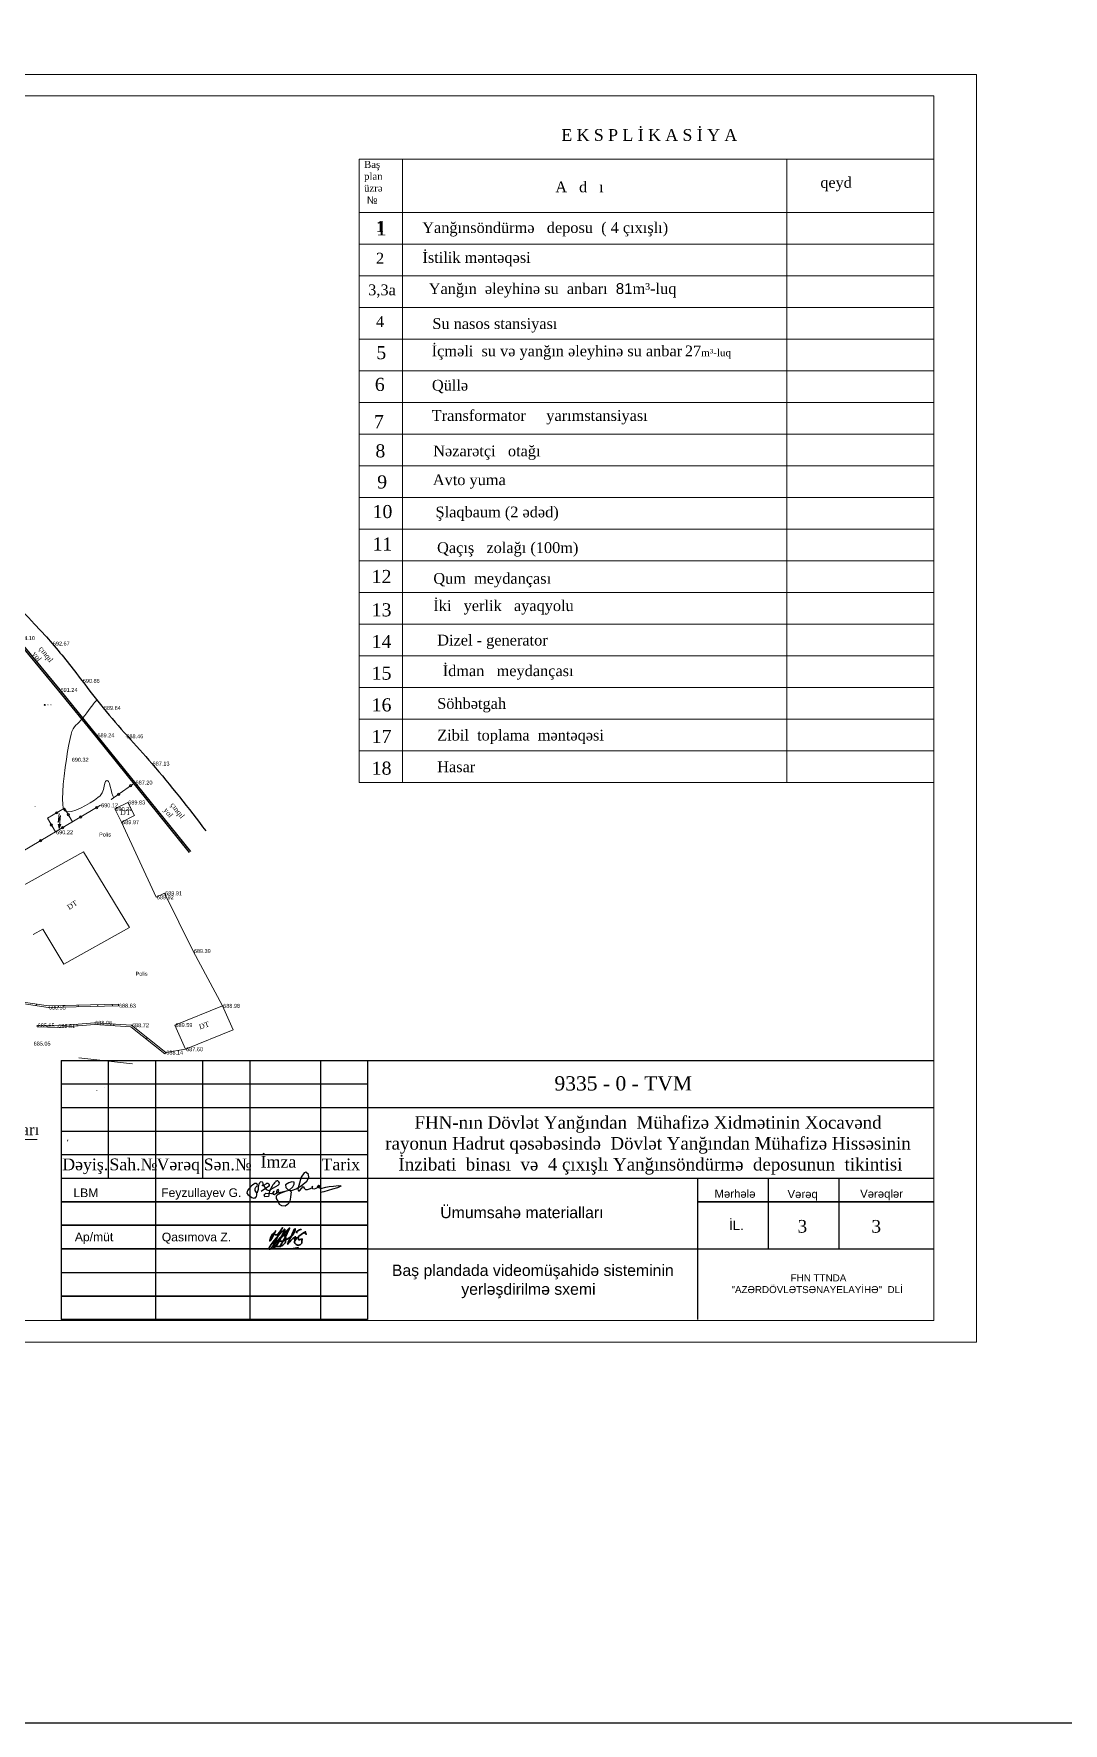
# Model space of a CAD drawing. Header units: feet. Extents: x 3381 to 682707, y 675186 to 4374675.
# Drawn here: x 681396.5 to 681656.5, y 4372830.7 to 4373257.5 of the extents above; entities that cross this region are included whole.
import ezdxf

# ---------------------------------------------------------------- set-up
doc = ezdxf.new("R2010")
doc.units = ezdxf.units.FT
doc.header["$MEASUREMENT"] = 0
doc.header["$PDMODE"] = 34
doc.header["$PDSIZE"] = 0.01
doc.linetypes.add('ACAD_ISO03W100', pattern=[30, 12, -18])
doc.linetypes.add('DUZ', pattern=[0])
doc.layers.get('0').update_dxf_attribs({"linetype": 'CONTINUOUS'})
for name, color, linetype in [('0_Point_Height', 2, 'CONTINUOUS'), ('0_Point_Point', 7, 'CONTINUOUS'), ('col bitkisi', 7, 'CONTINUOUS'), ('Layer8', 7, 'CONTINUOUS'), ('ramka', 7, 'CONTINUOUS'), ('Trees', 92, 'CONTINUOUS'), ('Yazilar', 7, 'CONTINUOUS'), ('схемы', 7, 'CONTINUOUS')]:
    doc.layers.add(name, color=color, linetype=linetype)
for name, color, linetype, lineweight in [('ANA HORIZONTAL', 24, 'CONTINUOUS', 30), ('Annotation - Text_Pen_No__1', 7, 'CONTINUOUS', 13), ('das tikili', 5, 'CONTINUOUS', 0), ('kontur', 5, 'CONTINUOUS', 0), ('Künc ştampının yazısı', 7, 'CONTINUOUS', 13), ('rabit xt', 7, 'CONTINUOUS', 13), ('Su S1', 5, 'CONTINUOUS', 60), ('размер', 90, 'CONTINUOUS', 9), ('размер2_Ном._пера__1', 7, 'CONTINUOUS', 13), ('ФОРМАТ', 7, 'CONTINUOUS', 5)]:
    doc.layers.add(name, color=color, linetype=linetype, lineweight=lineweight)
doc.styles.add('ARİAL', font='arial.ttf')
doc.styles.get("Standard").update_dxf_attribs({"font": 'arial.ttf', "height": 1.5})
doc.styles.add('style5', font='arialazlat.ttf', dxfattribs={"height": 400})
doc.styles.add('Times New  Roman', font='times.ttf')
doc.styles.add('СГЕНЕРИР_СТИЛЬ_1', font='a3ar(la).ttf')
doc.styles.add('СГЕНЕРИР_СТИЛЬ_2', font='arial.ttf')

# ---------------------------------------------------------------- blocks, each defined once
blk = doc.blocks.new('imza')
at = {"layer": 'Trees', "color": 7, "lineweight": 35}
for points in [[(119720, 323671), (66422, 219944), (42890, 182637), (19967, 146297), (15300, 146297), (15300, 151548), (15300, 160199), (18817, 172635), (28167, 199489), (43494, 233005), (60112, 260506), (74006, 275754), (81247, 279703), (86499, 279703), (90251, 274776), (101934, 255493), (109353, 251051), (121336, 249109), (137421, 252022), (148648, 258819), (157824, 266372), (205102, 327179), (234949, 372477), (188278, 301645), (182164, 285472), (71039, 58567), (49297, 29796), (22297, 5315), (11999, 1421), (4890, 2720), (2153, 6441), (2153, 12680), (2153, 20998), (5657, 28003), (37175, 81506), (58069, 109161), (93158, 155604), (168836, 244492), (249359, 331849), (257092, 340239), (267608, 348560), (272179, 348560), (274632, 345775), (272513, 338421), (268929, 325976), (203932, 193993), (142303, 85970), (130681, 66803), (114116, 45299), (98340, 31119), (92665, 28851), (87444, 28851), (85288, 32367), (85288, 37925), (85288, 44958), (87785, 51878), (98000, 70822), (130411, 121776), (153236, 150731), (232390, 243285), (351751, 368187), (356609, 368187), (280335, 206621), (181882, 35886)], [(167136, 278349), (194691, 296062), (213990, 303970), (238885, 310721), (256638, 315535), (272291, 315535), (283870, 315535), (288695, 311333), (297931, 303288), (300852, 289924), (297572, 276036), (281361, 255206), (258010, 238040), (218752, 224087), (197993, 207372), (191226, 198858), (222154, 216298), (234032, 222996), (254203, 236686), (270940, 233782), (279104, 227565), (287462, 209110), (290183, 197066), (291281, 179704), (287836, 144642), (284270, 127093), (277886, 112915), (266529, 99357), (254031, 84436), (238452, 74448), (220952, 63228), (199475, 53640), (184462, 48973), (168676, 47383), (150237, 48242), (133752, 50038), (116228, 54219), (101027, 60416), (87626, 70611), (80826, 85804), (80826, 97798), (84626, 110592), (93027, 117788), (105628, 122386), (113861, 125390), (128629, 127783), (143203, 130145), (188423, 137473), (208420, 139584), (232323, 144536), (242885, 146724), (260979, 152750), (281350, 158414), (316662, 175080), (344127, 193380), (371539, 214476), (399090, 240115), (422514, 265598), (436403, 289010), (444708, 307514), (452855, 329232), (455833, 342579), (455833, 353795), (452179, 358621), (448393, 355754), (443175, 347926), (431148, 330820), (423464, 312790), (405582, 278084), (392800, 247509), (381371, 219323), (369936, 198963), (352731, 165608), (342564, 145896), (333386, 122755), (325788, 103596), (321219, 92074), (324285, 92074), (330880, 103244), (341696, 116427), (359107, 132905), (379155, 154789), (397358, 170872), (414305, 185281), (429715, 200550), (445524, 211968), (458145, 219271), (463857, 219271), (463857, 215022), (459473, 201745), (451237, 188202), (444707, 177465), (442469, 169480), (442469, 163240), (447517, 167090), (517041, 225315), (556686, 256394), (599532, 284291), (618334, 296532), (632144, 301800), (636726, 301800), (633761, 294931), (629347, 284702), (625366, 275480), (627697, 269475), (631605, 266781), (640634, 266781), (650741, 263010), (657067, 260650)], [(477209, 278739), (480314, 298392), (480314, 310116), (498253, 322873), (528957, 335286), (545658, 341551), (552098, 343967), (556652, 343967), (560453, 339788)], [(416076, 13564), (441715, 13213), (458574, 18127), (480976, 24657), (502998, 31077), (509500, 40944)], [(500295, 211291), (469701, 179690), (457620, 165559), (446670, 148138), (439881, 137337), (439881, 129823), (442153, 119815), (447100, 108759), (453312, 100716), (460795, 93379), (470068, 84285), (481124, 79974), (493395, 75189), (506395, 73483), (520532, 74529), (530621, 75973), (540432, 81089), (553371, 90326), (561192, 100700), (567337, 108853), (567337, 120783), (567337, 134994), (570340, 155600), (574321, 172086), (574321, 178197), (570767, 179902), (567354, 179902), (555552, 175781), (528326, 166273), (516876, 164269), (512184, 166685), (510620, 173223), (510620, 181607), (510620, 198280), (510620, 206239), (505354, 208939), (497818, 204818), (489111, 199738)]]:
    blk.add_lwpolyline(points, dxfattribs=at)

msp = doc.modelspace()

# ---------------------------------------------------------------- hatches: boundary and pattern name
at = {"layer": 'col bitkisi', "lineweight": 20, "ltscale": 1.5}
h = msp.add_hatch(color=256, dxfattribs=at)
edge = h.paths.add_edge_path()
edge.add_arc((681399.264, 4373087.97), 0.125, 0, 360)
h = msp.add_hatch(color=256, dxfattribs=at)
edge = h.paths.add_edge_path()
edge.add_arc((681400.046, 4373087.97), 0.125, 0, 360)
h = msp.add_hatch(color=256, dxfattribs=at)
edge = h.paths.add_edge_path()
edge.add_arc((681400.805, 4373087.97), 0.125, 0, 360)
h = msp.add_hatch(color=256, dxfattribs=at)
edge = h.paths.add_edge_path()
edge.add_arc((681396.807, 4373062.334), 0.125, 0, 360)

# ---------------------------------------------------------------- linework, layer by layer
at = {"linetype": 'Continuous', "lineweight": 20}
for p, q in [((681400.255, 4373095.238, -716.5), (681399.95, 4373094.978, -716.5)), ((681407.383, 4373086.503, -716.5), (681407.078, 4373086.244, -716.5)), ((681414.534, 4373077.686, -716.5), (681414.23, 4373077.427, -716.5)), ((681420.303, 4373070.543, -716.5), (681419.998, 4373070.284, -716.5)), ((681416.069, 4373064.064, -26.178), (681421.748, 4373068.118, -466.241)), ((681413.353, 4373062.602, -26.379), (681389.203, 4373048.31, -26.392)), ((681404.274, 4373061.877, -26.383), (681399.971, 4373059.33, -26.385)), ((681406.252, 4373058.399, -48.278), (681404.274, 4373061.877, -652.305)), ((681416.966, 4373061.668, -26.291), (681420.209, 4373063.322, -26.67)), ((681416.966, 4373061.668, -26.291), (681418.663, 4373058.343, -26.529)), ((681418.663, 4373058.343, -26.529), (681421.906, 4373059.997, -26.908)), ((681420.209, 4373063.322, -26.67), (681421.906, 4373059.997, -26.908)), ((681401.949, 4373055.853, -35.283), (681399.971, 4373059.33, -639.309)), ((681418.663, 4373058.343, -26.529), (681427.422, 4373039.374, -26.577)), ((681427.422, 4373039.374, -26.577), (681429.526, 4373040.381, -26.591)), ((681429.526, 4373040.381, -26.591), (681436.771, 4373025.786, -27.108)), ((681436.771, 4373025.786, -27.108), (681444.187, 4373011.943, -27.516)), ((681378.88, 4373014.692, -33.465), (681400.149, 4373011.511, -29.954)), ((681378.939, 4373015.087, -33.465), (681400.174, 4373011.912, -29.96)), ((681397.149, 4373012.364, -716.5), (681397.102, 4373011.967, -716.5)), ((681400.149, 4373011.511, -29.954), (681417.863, 4373011.975, -27.867)), ((681400.174, 4373011.912, -29.95), (681417.853, 4373012.375, -27.867)), ((681402.691, 4373011.977, -716.5), (681402.717, 4373011.578, -716.5)), ((681407.669, 4373012.108, -716.5), (681407.699, 4373011.709, -716.5)), ((681412.595, 4373012.237, -716.5), (681412.63, 4373011.838, -716.5)), ((681416.323, 4373012.335, -716.5), (681416.351, 4373011.935, -716.5)), ((681417.853, 4373012.375, -27.867), (681417.863, 4373011.975, -27.867)), ((681432.148, 4373007.079, -26.906), (681444.187, 4373011.943, -27.516)), ((681446.858, 4373005.849, -29.506), (681444.187, 4373011.943, -27.516)), ((681397.326, 4373006.999, -30.851), (681397.315, 4373006.599, -30.851)), ((681397.315, 4373006.599, -30.851), (681402.551, 4373006.448, -29.689)), ((681397.326, 4373006.999, -30.851), (681402.517, 4373006.847, -29.689)), ((681400.068, 4373006.919, -716.5), (681400.065, 4373006.52, -716.5)), ((681402.517, 4373006.847, -29.689), (681411.852, 4373007.648, -28.437)), ((681402.551, 4373006.448, -29.689), (681411.857, 4373007.247, -28.441)), ((681407.395, 4373007.265, -716.5), (681407.437, 4373006.867, -716.5)), ((681411.852, 4373007.648, -28.437), (681421.156, 4373007.056, -27.785)), ((681411.857, 4373007.247, -28.435), (681421.005, 4373006.665, -27.794)), ((681416.722, 4373007.338, -716.5), (681416.716, 4373006.937, -716.5)), ((681421.005, 4373006.665, -27.792), (681429.561, 4372999.838, -28.364)), ((681421.156, 4373007.056, -27.785), (681429.81, 4373000.151, -28.364)), ((681434.819, 4373000.985, -28.896), (681432.148, 4373007.079, -26.906)), ((681434.819, 4373000.985, -28.896), (681446.858, 4373005.849, -29.506)), ((681425.141, 4373003.876, -716.5), (681424.911, 4373003.548, -716.5)), ((681429.81, 4373000.151, -28.364), (681434.819, 4373000.985, -28.896)), ((681429.81, 4373000.151, -28.364), (681429.561, 4372999.838, -28.364))]:
    msp.add_line(p, q, dxfattribs=at)
at = {"linetype": 'Continuous'}
for p, q in [((681428.285, 4373060.66, -716.5), (681427.981, 4373060.4, -716.5)), ((681434.059, 4373053.511, -716.5), (681433.754, 4373053.252, -716.5))]:
    msp.add_line(p, q, dxfattribs=at)
at = {"color": 7, "lineweight": 25}
for p, q in [((681403.389, 4372998.16), (681623.691, 4372998.16)), ((681403.389, 4372998.16), (681403.389, 4372932.665)), ((681415.297, 4372998.16), (681415.297, 4372968.39)), ((681427.205, 4372998.16), (681427.205, 4372932.665)), ((681439.113, 4372998.16), (681439.113, 4372968.39)), ((681451.021, 4372998.16), (681451.021, 4372932.665)), ((681468.884, 4372998.16), (681468.884, 4372932.665)), ((681480.792, 4372998.16), (681480.792, 4372932.665)), ((681403.389, 4372992.206), (681480.792, 4372992.206)), ((681403.389, 4372986.252), (681623.691, 4372986.252)), ((681403.389, 4372980.298), (681480.792, 4372980.298)), ((681403.389, 4372974.344), (681480.792, 4372974.344)), ((681403.389, 4372968.39), (681623.691, 4372968.39)), ((681564.149, 4372968.39), (681564.149, 4372932.665)), ((681582.012, 4372968.39), (681582.012, 4372950.527)), ((681599.874, 4372968.39), (681599.874, 4372950.527)), ((681403.389, 4372962.435), (681480.792, 4372962.435)), ((681564.15, 4372962.435), (681623.691, 4372962.435)), ((681403.389, 4372956.481), (681480.792, 4372956.481)), ((681403.389, 4372950.527), (681623.691, 4372950.527)), ((681403.389, 4372944.573), (681480.792, 4372944.573)), ((681403.389, 4372938.619), (681480.792, 4372938.619))]:
    msp.add_line(p, q, dxfattribs=at)
at = {"color": 1, "lineweight": 9}
msp.add_line((681407.902, 4372998.778), (681421.406, 4372997.276), dxfattribs=at)
at = {"color": 1, "lineweight": 20}
msp.add_line((681344.39, 4372978.135), (681397.335, 4372978.135), dxfattribs=at)
at = {"linetype": 'Continuous', "lineweight": 9}
msp.add_line((681405.12, 4372978.122), (681404.972, 4372977.749), dxfattribs=at)
at = {"lineweight": 25}
for p, q in [((681480.792, 4372962.435), (681403.389, 4372962.435)), ((681480.792, 4372962.435), (681403.389, 4372962.435)), ((681623.691, 4372962.435), (681564.15, 4372962.435)), ((681623.691, 4372962.435), (681564.15, 4372962.435)), ((681480.792, 4372956.481), (681403.389, 4372956.481)), ((681480.792, 4372956.481), (681403.389, 4372956.481)), ((681480.792, 4372950.527), (681403.389, 4372950.527)), ((681480.792, 4372950.527), (681403.389, 4372950.527)), ((681480.792, 4372938.619), (681403.389, 4372938.619)), ((681480.792, 4372938.619), (681403.389, 4372938.619)), ((681480.792, 4372932.665), (681403.389, 4372932.665)), ((681480.792, 4372932.665), (681403.389, 4372932.665))]:
    msp.add_line(p, q, dxfattribs=at)
at = {"color": 1, "lineweight": 30}
msp.add_lwpolyline([(680613.285, 4373300.966), (682149.668, 4373300.966), (682149.668, 4372830.697), (680613.285, 4372830.697)], close=True, dxfattribs=at)
at = {"linetype": 'Continuous', "elevation": -29.304}
for points in [[(681435.817, 4373050.698), (681412.114, 4373080.046), (681402.804, 4373091.503), (681392.052, 4373104.596), (681388.428, 4373108.854)], [(681436.138, 4373050.937), (681412.425, 4373080.298), (681403.114, 4373091.756), (681392.36, 4373104.852), (681388.77, 4373109.146)]]:
    msp.add_lwpolyline(points, dxfattribs=at)
at = {"color": 1, "linetype": 'Continuous', "lineweight": 20, "elevation": -716.5}
msp.add_lwpolyline([(681402.852, 4373060.531), (681402.678, 4373058.243), (681403.201, 4373059.984), (681402.901, 4373056.701), (681402.678, 4373057.746), (681403.338, 4373057.708), (681402.901, 4373056.701)], dxfattribs=at)
at = {"linetype": 'Continuous', "lineweight": 20}
for centre in [(681417.917, 4373065.383, -169.391), (681420.968, 4373067.562, -405.853), (681402.283, 4373060.698, -26.384), (681405.208, 4373060.235, -367.095), (681412.343, 4373062.004, -26.38), (681400.94, 4373057.626, -343.318), (681403.75, 4373056.919, -26.384), (681408.322, 4373059.624, -26.382), (681398.22, 4373053.646, -26.387)]:
    msp.add_circle(centre, 0.291, dxfattribs=at)
at = {"linetype": 'Continuous'}
msp.add_open_spline([(681303.597, 4373250.826, -716.5), (681305.418, 4373247.355, -716.5), (681311.724, 4373235.337, -716.5), (681321.621, 4373217.356, -716.5), (681335.616, 4373198.092, -716.5), (681346.387, 4373177.894, -716.5), (681357.351, 4373160.008, -716.5), (681366.478, 4373142.605, -716.5), (681379.893, 4373124.084, -716.5), (681396.493, 4373109.795, -716.5), (681408.028, 4373094.958, -716.5), (681415.958, 4373084.475, -716.5), (681427.276, 4373072.557, -716.5), (681435.525, 4373061.865, -716.5), (681439.969, 4373056.105, -716.5)], degree=3, knots=[0, 0, 0, 0, 11.7595104, 40.7232097, 61.4623304, 83.0549787, 109.2907167, 124.3927439, 141.9627176, 177.5330077, 189.5588214, 198.2764878, 216.9554477, 238.7688662, 238.7688662, 238.7688662, 238.7688662], dxfattribs=at)
at = {"layer": '0_Point_Point', "lineweight": 20}
for p in [(681401.139, 4373103.465, -23.831), (681403.114, 4373091.756, -25.256), (681408.721, 4373094.048, -25.638), (681414.057, 4373087.213, -26.864), (681412.425, 4373080.298, -27.264), (681419.729, 4373080.054, -28.037), (681422.064, 4373068.363, -29.304), (681413.353, 4373062.602, -26.379), (681416.069, 4373064.064, -26.178), (681416.966, 4373061.668, -26.291), (681420.209, 4373063.322, -26.67), (681401.978, 4373055.801, -26.282), (681418.663, 4373058.343, -26.529), (681427.422, 4373039.374, -26.577), (681429.526, 4373040.381, -26.591), (681436.771, 4373025.786, -27.108), (681400.149, 4373011.511, -29.954), (681417.863, 4373011.975, -27.867), (681444.187, 4373011.943, -27.516), (681397.326, 4373006.999, -30.851), (681402.517, 4373006.847, -29.689), (681411.852, 4373007.648, -28.437), (681421.156, 4373007.056, -27.785), (681432.148, 4373007.079, -26.906), (681434.819, 4373000.985, -28.896), (681429.81, 4373000.151, -28.364)]:
    msp.add_point(p, dxfattribs=at)
at = {"layer": '0_Point_Point'}
msp.add_point((681426.351, 4373073.156, -29.372), dxfattribs=at)
at = {"layer": '0_Point_Point', "lineweight": 9}
for p in [(681412.432, 4372990.496, 735.825), (681414.239, 4372991.273, 736.097)]:
    msp.add_point(p, dxfattribs=at)
at = {"layer": 'ANA HORIZONTAL', "color": 16, "lineweight": 20, "elevation": -26.5}
msp.add_lwpolyline([(681416.688, 4373064.506), (681416.687, 4373064.507), (681416.432, 4373064.961), (681416.212, 4373065.666), (681416.008, 4373066.505), (681415.801, 4373067.361), (681415.575, 4373068.119), (681415.367, 4373068.577), (681415.189, 4373068.795), (681415.058, 4373068.866), (681414.989, 4373068.877), (681414.91, 4373068.871), (681414.772, 4373068.808), (681414.608, 4373068.603), (681414.443, 4373068.16), (681414.268, 4373067.417), (681414.058, 4373066.57), (681413.736, 4373065.733), (681413.226, 4373065.021), (681412.646, 4373064.528), (681411.791, 4373063.906), (681410.736, 4373063.217), (681409.554, 4373062.526), (681408.317, 4373061.896), (681407.1, 4373061.389), (681405.976, 4373061.068), (681405.192, 4373060.988), (681404.696, 4373061.053), (681404.419, 4373061.163), (681404.297, 4373061.239), (681404.221, 4373061.308), (681404.087, 4373061.511), (681403.93, 4373061.965), (681403.798, 4373062.824), (681403.744, 4373064.242), (681403.797, 4373065.965), (681403.939, 4373067.908), (681404.15, 4373069.986), (681404.415, 4373072.115), (681404.713, 4373074.211), (681405.027, 4373076.188), (681405.339, 4373077.962), (681405.632, 4373079.449), (681405.886, 4373080.564), (681406.084, 4373081.223), (681406.398, 4373081.88), (681406.736, 4373082.395), (681407.101, 4373082.819), (681407.495, 4373083.204), (681407.921, 4373083.604), (681408.383, 4373084.071), (681408.883, 4373084.657), (681409.394, 4373085.319), (681409.882, 4373085.964), (681410.335, 4373086.573), (681410.742, 4373087.125), (681411.092, 4373087.6), (681411.376, 4373087.979), (681411.58, 4373088.241), (681411.851, 4373088.56), (681412.094, 4373088.831), (681412.303, 4373089.057), (681412.473, 4373089.242)], dxfattribs=at)
at = {"layer": 'col bitkisi', "lineweight": 20, "ltscale": 1.5}
msp.add_circle((681399.264, 4373087.97, -716.5), 0.125, dxfattribs=at)
at = {"layer": 'das tikili', "color": 0, "lineweight": 20}
for p, q in [((681409.041, 4373050.855, -26.906), (681420.659, 4373031.722, -26.906)), ((681398.732, 4373031.301, -26.906), (681396.343, 4373029.966, -26.906)), ((681398.732, 4373031.301, -26.906), (681404.098, 4373022.464, -26.906)), ((681420.659, 4373031.722, -26.906), (681404.098, 4373022.464, -26.906))]:
    msp.add_line(p, q, dxfattribs=at)
at = {"layer": 'das tikili', "color": 0, "lineweight": 20, "elevation": -26.906}
msp.add_lwpolyline([(681392.48, 4373041.597), (681409.041, 4373050.855)], dxfattribs=at)
at = {"layer": 'rabit xt', "color": 7, "lineweight": 20, "ltscale": 0.3}
for points in [[(681181.772, 4373247.266), (681634.664, 4373247.266), (681634.664, 4372927.006)], [(681181.772, 4373247.266), (681181.772, 4372927.006), (681634.664, 4372927.006)]]:
    msp.add_lwpolyline(points, dxfattribs=at)
msp.add_lwpolyline([(681197.947, 4373241.874), (681623.881, 4373241.874), (681623.881, 4372932.398), (681197.947, 4372932.398)], close=True, dxfattribs=at)
at = {"layer": 'Su S1', "color": 0, "linetype": 'DUZ', "lineweight": 18, "ltscale": 0.6}
for p, q in [((681585.205, 4373225.823), (681478.71, 4373225.823)), ((681478.71, 4373225.823), (681478.71, 4373068.343)), ((681623.806, 4373225.823), (681478.816, 4373225.823)), ((681489.599, 4373225.823), (681489.599, 4373204.343)), ((681586.682, 4373225.945, -0.756), (681586.682, 4373068.343, -0.756)), ((681489.599, 4373215.797), (681489.599, 4373068.343)), ((681623.806, 4373212.345), (681478.816, 4373212.345)), ((681585.205, 4373212.345), (681478.816, 4373212.345)), ((681585.205, 4373204.343), (681478.71, 4373204.343)), ((681623.806, 4373204.343), (681478.816, 4373204.343)), ((681585.205, 4373196.343), (681478.71, 4373196.343)), ((681623.806, 4373196.343), (681478.816, 4373196.343)), ((681585.205, 4373188.343), (681478.71, 4373188.343)), ((681623.806, 4373188.343), (681478.816, 4373188.343)), ((681585.205, 4373180.343), (681478.71, 4373180.343)), ((681623.806, 4373180.343), (681478.816, 4373180.343)), ((681585.205, 4373172.343), (681478.71, 4373172.343)), ((681623.806, 4373172.343), (681478.816, 4373172.343)), ((681623.806, 4373164.343), (681478.816, 4373164.343)), ((681623.806, 4373156.343), (681478.816, 4373156.343)), ((681623.806, 4373148.343), (681478.816, 4373148.343)), ((681623.806, 4373140.343), (681478.816, 4373140.343)), ((681623.806, 4373132.343), (681478.816, 4373132.343)), ((681623.806, 4373124.343), (681478.816, 4373124.343)), ((681623.806, 4373116.343), (681478.71, 4373116.343)), ((681623.806, 4373108.343), (681478.71, 4373108.343)), ((681623.806, 4373100.343), (681478.71, 4373100.343)), ((681623.806, 4373092.343), (681478.71, 4373092.343)), ((681623.806, 4373084.343), (681478.71, 4373084.343)), ((681623.806, 4373076.343), (681478.71, 4373076.343)), ((681623.806, 4373068.343), (681478.71, 4373068.343))]:
    msp.add_line(p, q, dxfattribs=at)
at = {"layer": 'размер', "color": 7, "lineweight": 9}
msp.add_line((681443.994, 4372932.398), (681623.881, 4372932.398), dxfattribs=at)
at = {"layer": 'схемы', "color": 5, "lineweight": 30}
for points in [[(681452.406, 4372965.785, -0.3006337), (681452.893, 4372966.369, 0.2802498), (681452.942, 4372966.896, 0.2687794), (681452.332, 4372967.09, 0.1221921), (681450.348, 4372965.02), (681450.333, 4372964.616, 0.0999903), (681451.539, 4372963.504, 0.2003981), (681452.518, 4372963.457, 0.3129138), (681452.723, 4372964.807, -0.2937938), (681452.406, 4372965.785)], [(681452.777, 4372964.68, 0.2027102), (681453.215, 4372965.65, -0.0832168), (681453.569, 4372967.331, -0.5409747), (681454.294, 4372967.361), (681454.455, 4372966.754)], [(681454.556, 4372966.587), (681455.162, 4372966.991, -1.0345012), (681455.801, 4372966.327), (681453.911, 4372965.025)], [(681454.556, 4372966.587), (681454.41, 4372966.452, -0.4342938), (681454.261, 4372966.472, -0.1602621), (681454.289, 4372966.618), (681454.346, 4372966.684), (681454.433, 4372966.687), (681454.507, 4372966.667)], [(681454.455, 4372966.754), (681455.185, 4372965.544), (681455.896, 4372965.28), (681458.239, 4372966.613, 1.2496404), (681457.521, 4372967.483, 0.0792582), (681456.035, 4372965.176), (681455.899, 4372964.126), (681455.735, 4372963.746), (681454.843, 4372963.709), (681454.684, 4372964.178), (681455.09, 4372964.583), (681456.504, 4372964.524), (681456.832, 4372964.565), (681457.195, 4372964.997), (681457.095, 4372965.081), (681456.843, 4372964.781), (681456.96, 4372964.339), (681457.221, 4372964.305), (681458.184, 4372964.824), (681458.354, 4372965.257), (681458.219, 4372965.507), (681457.887, 4372965.329), (681457.769, 4372964.949), (681457.916, 4372964.679), (681458.442, 4372964.737), (681460.989, 4372965.381), (681461.896, 4372966.173), (681462.269, 4372966.91), (681462.27, 4372967.381), (681461.653, 4372967.46), (681460.881, 4372967.211), (681460.091, 4372966.713), (681460.156, 4372966.008), (681460.652, 4372965.571), (681461.291, 4372965.317), (681461.839, 4372965.4), (681462.789, 4372965.682), (681464, 4372966.428), (681465.497, 4372967.675), (681465.969, 4372968.574), (681465.856, 4372969.337), (681465.186, 4372969.952), (681464.741, 4372969.779), (681464.061, 4372968.677), (681463.448, 4372966.538), (681463.186, 4372965.623), (681463.337, 4372965.237), (681463.63, 4372965.199), (681464.108, 4372965.771), (681464.525, 4372966.271), (681464.773, 4372965.867), (681465.11, 4372965.574), (681465.611, 4372965.509), (681466.363, 4372965.78), (681466.92, 4372966.081), (681466.881, 4372966.338), (681466.707, 4372966.156), (681466.922, 4372965.816), (681467.356, 4372965.687), (681467.778, 4372965.874), (681468.682, 4372966.262), (681468.711, 4372966.481), (681468.498, 4372966.508), (681468.108, 4372966.198), (681468.999, 4372965.824), (681470.254, 4372966.097), (681471.1, 4372966.252), (681472.167, 4372966.374), (681473.485, 4372966.524), (681474.138, 4372966.44), (681473.743, 4372966.236), (681473.165, 4372965.938), (681471.95, 4372965.587), (681469.72, 4372964.914), (681468.885, 4372964.8)]]:
    msp.add_lwpolyline(points, format="xyb", dxfattribs=at)
msp.add_lwpolyline([(681461.033, 4372965.42), (681461.476, 4372964.934), (681461.404, 4372964.376), (681461.302, 4372963.587), (681461.172, 4372962.585), (681460.927, 4372962.049), (681460.569, 4372961.704), (681459.949, 4372961.295), (681459.159, 4372961.397), (681458.56, 4372961.759), (681458.174, 4372962.552), (681457.813, 4372963.292), (681457.78, 4372963.972), (681458.116, 4372964.3), (681458.96, 4372964.699), (681460.323, 4372965.213)], dxfattribs=at)

# ---------------------------------------------------------------- block references
at = {"color": 5, "lineweight": 30, "xscale": 1.4628523537e-05, "yscale": 1.4628523537e-05, "zscale": 1.4628523537e-05}
msp.add_blockref('imza', (681455.879, 4372950.408), dxfattribs=at)

# ---------------------------------------------------------------- texts
at = {"color": 1, "linetype": 'Continuous', "lineweight": 20, "insert": (681344.172, 4372981.899, 138.916), "char_height": 2.84615, "width": 88.87271, "attachment_point": 1, "rotation": 0.22602}
msp.add_mtext('{\\fTimes New Roman|b0|i0|c238|p18;\\C256; Yeni tikiləcək İstinad divarları}', dxfattribs=at)
at = {"color": 7, "lineweight": 25, "char_height": 2.97705, "attachment_point": 1, "style": 'Times New  Roman'}
for s, insert in [('{\\fTimes New Roman|b0|i0|c238|p18;İmza}', (681453.795, 4372974.031)), ('{\\fTimes New Roman|b0|i0|c238|p18;Dəyiş.}', (681403.675, 4372973.363)), ('{\\fTimes New Roman|b0|i0|c238|p18;Sah.}№', (681415.584, 4372973.363)), ('{\\fTimes New Roman|b0|i0|c238|p18;Vərəq}', (681427.492, 4372973.363)), ('{\\fTimes New Roman|b0|i0|c238|p18;Sən.}№', (681439.4, 4372973.363)), ('{\\fTimes New Roman|b0|i0|c238|p18;Tarix}', (681469.171, 4372973.363))]:
    msp.add_mtext_dynamic_manual_height_columns(s, width=966.03969, gutter_width=3519.639, heights=[0], dxfattribs=dict(at, insert=insert))
at = {"lineweight": 25, "char_height": 2.19318, "attachment_point": 5, "style": 'ARİAL'}
for s, insert in [('{\\fArial|b0|i0|c238|p34;LBM}', (681409.643, 4372964.695)), ('Ap/{\\fArial|b0|i0|c238|p34;müt}', (681411.708, 4372953.234))]:
    msp.add_mtext(s, dxfattribs=dict(at, insert=insert))
at = {"color": 7, "lineweight": 9, "insert": (681572.111, 4372957.693, 0.28), "char_height": 2.39841, "attachment_point": 1, "style": 'ARİAL'}
msp.add_mtext('{\\fArial|b0|i0|c238|p34;İ}L{\\fArial|b0|i0|c238|p34;.} ', dxfattribs=at)
at = {"lineweight": -2, "insert": (681553.694, 4372944.094), "char_height": 1.77552, "width": 81.33725, "attachment_point": 1, "style": 'Times New  Roman'}
msp.add_mtext('\\pxqc;{\\fArial|b0|i0|c0|p34; FHN TTNDA \\P"AZƏRDÖVLƏTSƏNAYELAYİHƏ"  DLİ }', dxfattribs=at)
at = {"layer": '0_Point_Height', "color": 0, "lineweight": 20}
for s, p in [('694.10', (681392.496, 4373104.338, -22.399)), ('692.67', (681401.275, 4373102.951, -23.831)), ('690.86', (681408.857, 4373093.534, -25.638)), ('691.24', (681403.25, 4373091.242, -25.256)), ('689.64', (681414.193, 4373086.699, -26.864)), ('689.24', (681412.561, 4373079.784, -27.264)), ('690.32', (681406.057, 4373073.601, -26.178)), ('690.12', (681413.489, 4373062.088, -26.379)), ('690.21', (681417.102, 4373061.154, -26.291)), ('690.22', (681402.114, 4373055.287, -26.282)), ('689.97', (681418.799, 4373057.829, -26.529)), ('689.92', (681427.558, 4373038.86, -26.577)), ('689.91', (681429.662, 4373039.867, -26.591)), ('689.39', (681436.907, 4373025.272, -27.108)), ('686.55', (681400.285, 4373010.997, -29.954)), ('688.63', (681417.999, 4373011.461, -27.867)), ('688.98', (681444.323, 4373011.429, -27.516)), ('685.65', (681397.462, 4373006.485, -30.851)), ('686.81', (681402.653, 4373006.333, -29.689)), ('688.06', (681411.988, 4373007.134, -28.437)), ('688.72', (681421.292, 4373006.542, -27.785)), ('689.59', (681432.284, 4373006.565, -26.906)), ('685.05', (681396.453, 4373001.887, -31.448)), ('688.14', (681429.946, 4372999.637, -28.364)), ('687.60', (681434.955, 4373000.471, -28.896))]:
    msp.add_text(s, height=1, dxfattribs=at).set_placement(p)
at = {"layer": '0_Point_Height', "color": 0}
for s, p in [('688.46', (681419.865, 4373079.54, -28.037)), ('687.13', (681426.487, 4373072.642, -29.372)), ('687.20', (681422.2, 4373067.849, -29.304)), ('689.83', (681420.345, 4373062.808, -26.67))]:
    msp.add_text(s, height=1, dxfattribs=at).set_placement(p)
at = {"layer": 'Annotation - Text_Pen_No__1', "linetype": 'Continuous', "attachment_point": 2, "style": 'ARİAL'}
for s, insert, char_height in [('\\A1;Mərhələ', (681573.62, 4372965.499), 2.05067), ('\\A1;Vərəq', (681590.709, 4372965.413), 2.0507), ('\\A1;Vərəqlər', (681610.646, 4372965.499), 2.05067)]:
    msp.add_mtext(s, dxfattribs=dict(at, insert=insert, char_height=char_height))
at = {"layer": 'kontur', "color": 0, "linetype": 'ACAD_ISO03W100', "lineweight": 20, "ltscale": 0.35, "char_height": 1, "attachment_point": 1}
for insert in [(681412.971, 4373055.715, -716.5), (681422.194, 4373020.525, -716.5)]:
    msp.add_mtext_dynamic_manual_height_columns('Polis', width=10.61016, gutter_width=12.5, heights=[0], dxfattribs=dict(at, insert=insert))
at = {"layer": 'Künc ştampının yazısı', "color": 1, "lineweight": -2, "insert": (681521.433, 4372942.304), "char_height": 2.856613, "width": 73.58159, "attachment_point": 5, "style": 'ARİAL'}
msp.add_mtext('{\\fArial|b0|i0|c238|p34;\\C7;  \\fArial|b0|i0|c204|p34;Ba\\fArial|b0|i0|c238|p34;ş planda\\fArial|b0|i0|c204|p34;da \\fArial|b0|i0|c238|p34;vid\\fArial|b0|i0|c204|p34;e\\fArial|b0|i0|c238|p34;omüşahidə sisteminin\\fArial|b0|i0|c204|p34; \\fArial|b0|i0|c238|p34;yerləşdirilmə\\fArial|b0|i0|c204|p34; \\fArial|b0|i0|c238|p34;s\\fArial|b0|i0|c204|p34;xemi}', dxfattribs=at)
at = {"layer": 'Layer8', "color": 0, "lineweight": 18, "attachment_point": 1, "style": 'style5'}
for s, insert, char_height, width in [('{\\fTimes New Roman|b0|i0|c238|p18;1}', (681482.921, 4373210.183), 2.72773, 148.91336), ('{\\fTimes New Roman|b0|i0|c238|p18;1}', (681482.921, 4373210.183), 3.59424, 148.91336), ('{\\fTimes New Roman|b0|i0|c238|p18;2}', (681482.921, 4373202.183), 2.72773, 148.91336), ('{\\fTimes New Roman|b0|i0|c238|p18;3,3a}', (681480.954, 4373194.183), 2.72773, 148.91336), ('{\\fTimes New Roman|b0|i0|c238|p18;4}', (681482.921, 4373186.183), 2.72773, 148.91336), ('{\\fTimes New Roman|b0|i0|c238|p18;5}', (681483.002, 4373178.618), 3.30634, 136.98552), ('{\\fTimes New Roman|b0|i0|c238|p18;\\H1.1111x;6\\H0.9x; }', (681482.64, 4373170.596), 2.97571, 123.28696), ('{\\fTimes New Roman|b0|i0|c238|p18;7 }', (681482.414, 4373161.18), 3.30634, 136.98552), ('{\\fTimes New Roman|b0|i0|c238|p18;8  }', (681482.781, 4373153.797), 3.30634, 136.98552), ('{\\fTimes New Roman|b0|i0|c238|p18;9  }', (681483.23, 4373145.95), 3.30634, 136.98552), ('{\\fTimes New Roman|b0|i0|c238|p18;10  }', (681482.071, 4373138.459), 3.30634, 136.98552), ('{\\fTimes New Roman|b0|i0|c0|p18;1\\fTimes New Roman|b0|i0|c238|p18;1 }', (681482.047, 4373130.269), 3.30634, 136.98552), ('{\\fTimes New Roman|b0|i0|c0|p18;1\\fTimes New Roman|b0|i0|c238|p18;2 }', (681481.843, 4373122.06), 3.30634, 136.98552), ('{\\fTimes New Roman|b0|i0|c0|p18;1\\fTimes New Roman|b0|i0|c238|p18;3 }', (681481.843, 4373113.636), 3.30634, 136.98552), ('{\\fTimes New Roman|b0|i0|c0|p18;1\\fTimes New Roman|b0|i0|c238|p18;4 }', (681481.843, 4373105.636), 3.30634, 136.98552), ('{\\fTimes New Roman|b0|i0|c0|p18;1\\fTimes New Roman|b0|i0|c238|p18;5 }', (681481.843, 4373097.636), 3.30634, 136.98552), ('{\\fTimes New Roman|b0|i0|c0|p18;1\\fTimes New Roman|b0|i0|c238|p18;6 }', (681481.843, 4373089.636), 3.30634, 136.98552), ('{\\fTimes New Roman|b0|i0|c0|p18;1\\fTimes New Roman|b0|i0|c238|p18;7 }', (681481.843, 4373081.636), 3.30634, 136.98552), ('{\\fTimes New Roman|b0|i0|c0|p18;1\\fTimes New Roman|b0|i0|c238|p18;8 }', (681481.843, 4373073.636), 3.30634, 136.98552)]:
    msp.add_mtext(s, dxfattribs=dict(at, insert=insert, char_height=char_height, width=width))
at = {"layer": 'rabit xt', "color": 7, "lineweight": 20, "ltscale": 0.3, "char_height": 3.2105, "width": 5.20768, "attachment_point": 1}
for s, insert in [('{\\fTimes New Roman|b0|i0|c238|p18;3}', (681589.419, 4372957.837)), ('{\\fTimes New Roman|b0|i0|c0|p18;3}', (681608.087, 4372957.837))]:
    msp.add_mtext(s, dxfattribs=dict(at, insert=insert))
at = {"layer": 'ramka', "color": 0, "lineweight": 13, "ltscale": 0.4, "insert": (681529.754, 4373233.433, 697.744), "char_height": 2.965248, "width": 150.37035, "attachment_point": 1, "style": 'СГЕНЕРИР_СТИЛЬ_1'}
msp.add_mtext('{\\fTimes New Roman|b0|i0|c204|p18;E K S P L \\fTimes New Roman|b0|i0|c238|p18;İ\\fTimes New Roman|b0|i0|c204|p18; K A S \\fTimes New Roman|b0|i0|c238|p18;İ\\fTimes New Roman|b0|i0|c204|p18; Y A}', dxfattribs=at)
at = {"layer": 'ramka', "color": 0, "lineweight": 13, "ltscale": 0.4, "attachment_point": 1}
for s, insert, char_height, width in [('{\\fTimes New Roman|b0|i0|c238|p18;Baş\\Pplan\\Püzrə\\P} №', (681479.917, 4373225.413), 1.79712, 40.46868), ('{\\fTimes New Roman|b0|i0|c238|p18;Baş\\Pplan\\Püzrə\\P} №', (681479.917, 4373225.413), 1.79712, 40.46868), ('{\\fTimes New Roman|b0|i0|c0|p18;A   d   \\fTimes New Roman|b0|i0|c238|p18;ı}', (681528.234, 4373220.174), 2.69568, 40.46868), ('{\\fTimes New Roman|b0|i0|c238|p18;qeyd}', (681595.192, 4373221.299, -0.756), 2.69568, 40.46868), ('{\\fTimes New Roman|b0|i0|c238|p18;Yanğınsöndürmə   deposu  ( 4\\fTimes New Roman|b0|i0|c162|p18; \\fTimes New Roman|b0|i0|c238|p18;çıxışlı)}', (681494.602, 4373209.914, 24.952), 2.727734, 69.91134), ('{\\fTimes New Roman|b0|i0|c238|p18; İstilik məntəqəsi }', (681493.635, 4373202.369, -716.5), 2.72773, 106.02881), ('{\\fTimes New Roman|b0|i0|c238|p18;Yanğın  əleyhinə su  anbarı  \\fArial|b0|i0|c238|p34;81\\fTimes New Roman|b0|i0|c238|p18;m³-luq}', (681496.247, 4373194.501), 2.727734, 100.67233), ('{\\fTimes New Roman|b0|i0|c238|p18;Su nasos stansiyası}', (681497.168, 4373185.658), 2.72773, 100.67233), ('{\\fArial|b0|i0|c238|p34;   \\fTimes New Roman|b0|i0|c238|p18; İçməli  su və yanğın əleyhinə su anbar\\H0.68182x; \\H1.46666x;27\\H0.68182x;m³-luq}', (681492.786, 4373178.752), 2.727734, 100.67233), ('{\\fTimes New Roman|b0|i0|c238|p18;Qüllə}', (681497.051, 4373170.091, -716.5), 2.72773, 90.6051), ('{\\fTimes New Roman|b0|i0|c238|p18;Transformator     yarımstansiyası}', (681496.997, 4373162.442), 2.72773, 100.67233), ('{\\fTimes New Roman|b0|i0|c238|p18;Nəzarətçi   otağı}', (681497.376, 4373153.495), 2.72773, 100.67233), ('{\\fTimes New Roman|b0|i0|c238|p18;Avto yuma}', (681497.281, 4373146.21), 2.72773, 100.67233), ('{\\fTimes New Roman|b0|i0|c238|p18;Şlaqbaum (2 ədəd)}', (681497.968, 4373138.065), 2.72773, 100.67233), ('{\\fTimes New Roman|b0|i0|c238|p18;Qaçış   zolağı (100m)}', (681498.36, 4373129.051, -35.931), 2.72773, 90.6051), ('{\\fTimes New Roman|b0|i0|c238|p18;Qum  meydançası}', (681497.418, 4373121.289), 2.72773, 100.67233), ('{\\fTimes New Roman|b0|i0|c238|p18;İki   yerlik   ayaqyolu}', (681497.407, 4373114.401), 2.72773, 64.53355), ('{\\fTimes New Roman|b0|i0|c238|p18;Dizel - generator}', (681498.396, 4373105.692), 2.72773, 64.53355), ('{\\fTimes New Roman|b0|i0|c238|p18;İdman   meydançası}', (681499.777, 4373097.956, -10.486), 2.72773, 46.53862), ('{\\fTimes New Roman|b0|i0|c238|p18;Söhbətgah}', (681498.396, 4373089.692), 2.72773, 64.53355), ('{\\fTimes New Roman|b0|i0|c238|p18;Zibil  toplama  məntəqəsi}', (681498.396, 4373081.692), 2.72773, 64.53355), ('{\\fTimes New Roman|b0|i0|c238|p18;Hasar}', (681498.396, 4373073.692), 2.72773, 64.53355)]:
    msp.add_mtext(s, dxfattribs=dict(at, insert=insert, char_height=char_height, width=width))
at = {"layer": 'ramka', "lineweight": 18, "ltscale": 0.3, "insert": (681528.007, 4372994.149, 43.978), "char_height": 3.60271, "width": 119.31249, "attachment_point": 1, "style": 'Times New  Roman'}
msp.add_mtext('{\\fTimes New Roman|b0|i0|c238|p18;9335 - 0 - TVM}', dxfattribs=at)
at = {"layer": 'ramka', "color": 7, "lineweight": 20, "ltscale": 0.4, "insert": (681428.665, 4372965.836, 0.15), "char_height": 2.19318, "width": 21.32521, "attachment_point": 1, "style": 'ARİAL'}
msp.add_mtext('{\\fArial|b0|i0|c238|p34;Feyzullayev} {\\fArial|b0|i0|c238|p34;G.}', dxfattribs=at)
at = {"layer": 'ramka', "color": 7, "linetype": 'DUZ', "lineweight": 25, "ltscale": 0.5, "insert": (681499.164, 4372961.15), "char_height": 2.85661, "width": 45.51261, "attachment_point": 1, "style": 'ARİAL'}
msp.add_mtext('{\\fArial|b0|i0|c238|p34;Ümumsahə materialları}', dxfattribs=at)
at = {"layer": 'Yazilar', "lineweight": 20, "char_height": 1.3, "width": 0.10588, "attachment_point": 1}
for s, insert, rotation in [('{\\fTimes New Roman|b0|i0|c238|p18;çınqıl yol}', (681398.73, 4373102.951, -716.5), 307.83473), ('{\\fTimes New Roman|b0|i0|c0|p18;DT}', (681418.299, 4373061.468, -716.5), 359.75118), ('{\\fTimes New Roman|b0|i0|c0|p18;DT}', (681404.725, 4373037.217, -26.906), 33.47316), ('{\\fTimes New Roman|b0|i0|c0|p18;DT}', (681438.039, 4373007.171, -716.5), 18.83409)]:
    msp.add_mtext(s, dxfattribs=dict(at, insert=insert, rotation=rotation))
at = {"layer": 'Yazilar', "insert": (681431.929, 4373063.497, -716.5), "char_height": 1.3, "width": 0.10588, "attachment_point": 1, "rotation": 307.83473}
msp.add_mtext('{\\fTimes New Roman|b0|i0|c238|p18;çınqıl yol}', dxfattribs=at)
at = {"layer": 'размер2_Ном._пера__1', "linetype": 'Continuous', "lineweight": 15, "insert": (681551.651, 4372976.673), "char_height": 3.16804, "attachment_point": 5, "style": 'СГЕНЕРИР_СТИЛЬ_2'}
msp.add_mtext('{\\fTimes New Roman|b0|i0|c238|p18;\\C7;FHN-nın Dövlət Yanğından  Mühafizə Xidmətinin Xocavənd\\Prayonun Hadrut qəsəbəsində  Dövlət Yanğından Mühafizə Hissəsinin\\P İnzibati  binası  və  4 çıxışlı Yanğınsöndürmə  deposunun  tikintisi}', dxfattribs=at)
at = {"layer": 'ФОРМАТ', "insert": (681428.813, 4372954.624), "char_height": 2.19318, "width": 168.76186, "attachment_point": 1, "line_spacing_factor": 0.7, "style": 'ARİAL'}
msp.add_mtext('{\\C7;Qas\\fArial|b0|i0|c238|p34;ımova\\fArial|b0|i0|c204|p34; Z.}', dxfattribs=at)

doc.saveas('drawing.dxf')
